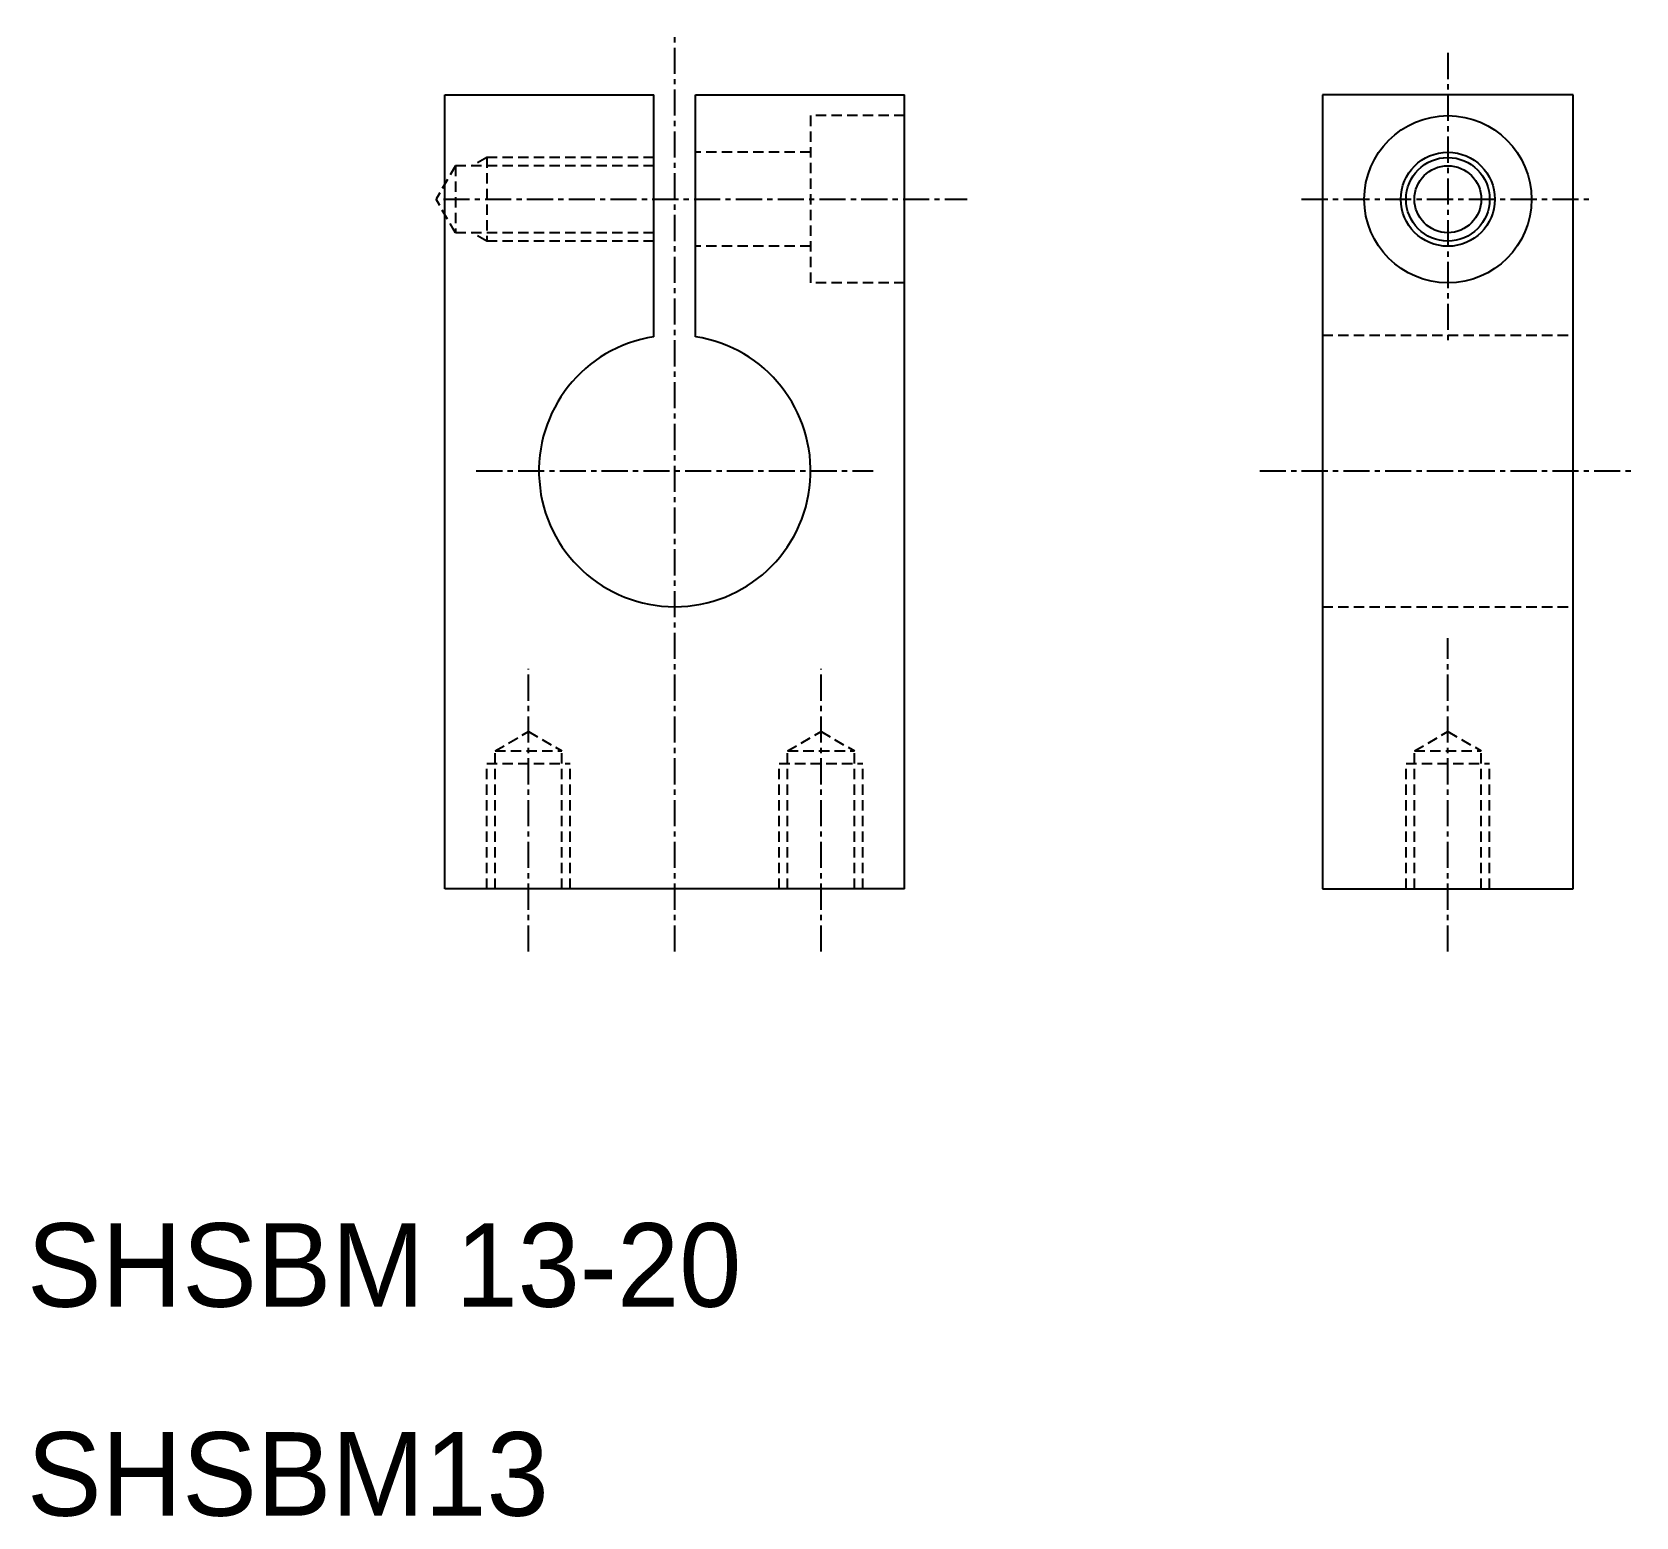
# Model space of a CAD drawing. Extents: x 10.2 to 87, y 9.9 to 81.
import ezdxf

# ---------------------------------------------------------------- set-up
doc = ezdxf.new("R2010")
doc.units = 0
doc.linetypes.add('CENTER', pattern=[2, 1.25, -0.25, 0.25, -0.25])
doc.linetypes.add('DASHED', pattern=[0.75, 0.5, -0.25])
doc.layers.get('0').update_dxf_attribs({"linetype": 'CONTINUOUS'})
doc.layers.add('CENTER', color=1, linetype='CENTER')

msp = doc.modelspace()

# ---------------------------------------------------------------- linework, layer by layer
at = {"color": 7, "linetype": 'CONTINUOUS'}
for p, q in [((30, 40), (30, 78)), ((30, 78), (40, 78)), ((40, 66.423), (40, 78)), ((42, 66.423), (42, 78)), ((42, 78), (52, 78)), ((52, 40), (52, 78)), ((84, 78), (72, 78)), ((72, 78), (72, 40)), ((84, 40), (84, 78)), ((52, 40), (30, 40)), ((72, 40), (84, 40))]:
    msp.add_line(p, q, dxfattribs=at)
at = {"color": 3, "linetype": 'DASHED'}
for p, q in [((47.5, 77), (47.5, 69)), ((52, 77), (47.5, 77)), ((47.5, 75.25), (42, 75.25)), ((30.5, 74.6), (29.576, 73)), ((40, 74.6), (30.5, 74.6)), ((30.5, 74.6), (30.5, 71.4)), ((32, 75), (31.307, 74.6)), ((40, 75), (32, 75)), ((32, 75), (32, 71)), ((30.5, 71.4), (29.576, 73)), ((40, 71.4), (30.5, 71.4)), ((32, 71), (31.307, 71.4)), ((40, 71), (32, 71)), ((47.5, 70.75), (42, 70.75)), ((52, 69), (47.5, 69)), ((72, 66.5), (84, 66.5)), ((72, 53.5), (84, 53.5)), ((32.4, 46.6), (34, 47.524)), ((34, 47.524), (35.6, 46.6)), ((46.4, 46.6), (48, 47.524)), ((48, 47.524), (49.6, 46.6)), ((76.4, 46.6), (78, 47.524)), ((78, 47.524), (79.6, 46.6)), ((32.4, 40), (32.4, 46.6)), ((32.4, 46.6), (35.6, 46.6)), ((35.6, 40), (35.6, 46.6)), ((46.4, 40), (46.4, 46.6)), ((46.4, 46.6), (49.6, 46.6)), ((49.6, 40), (49.6, 46.6)), ((76.4, 40), (76.4, 46.6)), ((76.4, 46.6), (79.6, 46.6)), ((79.6, 40), (79.6, 46.6)), ((32, 40), (32, 46)), ((32, 46), (36, 46)), ((36, 40), (36, 46)), ((46, 40), (46, 46)), ((46, 46), (50, 46)), ((50, 40), (50, 46)), ((76, 40), (76, 46)), ((76, 46), (80, 46)), ((80, 40), (80, 46))]:
    msp.add_line(p, q, dxfattribs=at)
at = {"color": 7, "linetype": 'CONTINUOUS'}
for radius in [4, 2.25, 1.6]:
    msp.add_circle((78, 73), radius, dxfattribs=at)
at = {"color": 3, "linetype": 'CONTINUOUS'}
msp.add_circle((78, 73), 2, dxfattribs=at)
at = {"color": 7, "linetype": 'CONTINUOUS'}
msp.add_arc((41, 60), 6.5, 98.84988, 81.15012, dxfattribs=at)
at = {"layer": 'CENTER', "color": 1, "linetype": 'CENTER'}
for p, q in [((41, 37), (41, 81)), ((78, 80), (78, 66)), ((29.926, 73), (55, 73)), ((71, 73), (85, 73)), ((31.5, 60), (50.5, 60)), ((69, 60), (87, 60)), ((78, 37), (78, 52)), ((34, 37), (34, 50.524)), ((48, 37), (48, 50.524))]:
    msp.add_line(p, q, dxfattribs=at)

# ---------------------------------------------------------------- texts
at = {"color": 7, "linetype": 'CONTINUOUS'}
for s, p in [('SHSBM 13-20', (10, 20)), ('SHSBM13', (10, 10))]:
    msp.add_text(s, height=4, dxfattribs=at).set_placement(p)

doc.saveas('drawing.dxf')
